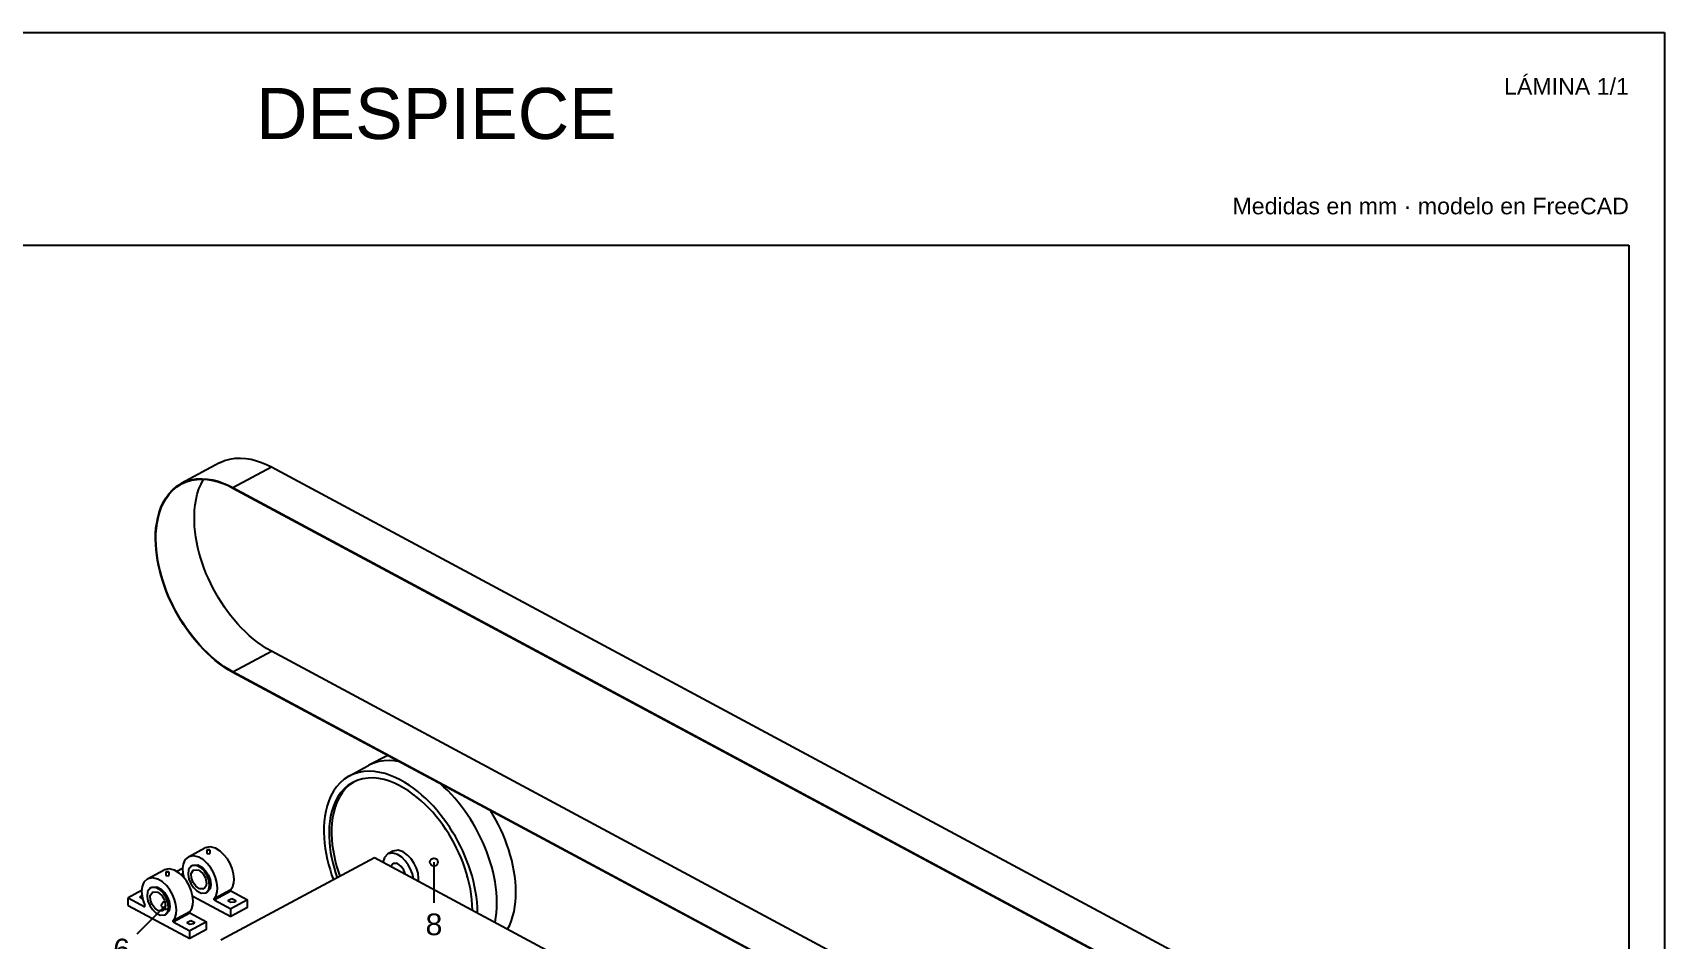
# Model space of a CAD drawing. Header units: millimetres. Extents: x 10 to 287, y 10 to 410.
# Drawn here: x 103 to 287, y 307.7 to 410 of the extents above; entities that cross this region are included whole.
import ezdxf
from ezdxf.enums import TextEntityAlignment as Align

# ---------------------------------------------------------------- set-up
doc = ezdxf.new("R2010")
doc.units = ezdxf.units.MM
doc.header["$MEASUREMENT"] = 0
doc.layers.add('DIBUJO', color=7, linetype='Continuous')
doc.layers.add('TEXTO', color=7, linetype='Continuous')
doc.styles.get("Standard").update_dxf_attribs({"font": 'arial.ttf'})

msp = doc.modelspace()

# ---------------------------------------------------------------- linework, layer by layer
at = {"layer": 'DIBUJO'}
for p, q in [((10, 410), (287, 410)), ((287, 410), (287, 10)), ((14, 386), (283, 386)), ((283, 386), (283, 144)), ((124.041, 361.457), (119.711, 359.129)), ((124.041, 361.457), (124.601, 361.706)), ((124.601, 361.706), (125.185, 361.878)), ((125.185, 361.878), (125.789, 361.976)), ((125.557, 358.667), (129.886, 360.995)), ((125.789, 361.976), (126.398, 362)), ((126.398, 362), (127.007, 361.955)), ((127.007, 361.955), (127.611, 361.857)), ((127.611, 361.857), (128.199, 361.702)), ((128.199, 361.702), (128.779, 361.506)), ((128.779, 361.506), (129.339, 361.265)), ((129.339, 361.265), (129.886, 360.995)), ((129.886, 360.995), (245.42, 298.966)), ((119.201, 358.81), (119.711, 359.129)), ((119.229, 358.757), (119.74, 359.076)), ((119.711, 359.129), (120.267, 359.382)), ((119.74, 359.076), (120.291, 359.325)), ((120.267, 359.382), (120.851, 359.553)), ((120.291, 359.325), (120.876, 359.496)), ((120.851, 359.553), (121.456, 359.651)), ((120.876, 359.496), (121.476, 359.594)), ((121.456, 359.651), (122.064, 359.672)), ((121.476, 359.594), (122.085, 359.615)), ((121.721, 358.508), (121.954, 359.071)), ((121.954, 359.071), (122.244, 359.611)), ((122.064, 359.672), (122.673, 359.631)), ((122.085, 359.615), (122.689, 359.574)), ((122.673, 359.631), (123.277, 359.529)), ((122.689, 359.574), (123.29, 359.476)), ((123.277, 359.529), (123.87, 359.378)), ((123.29, 359.476), (123.878, 359.321)), ((123.87, 359.378), (124.446, 359.178)), ((123.878, 359.321), (124.45, 359.125)), ((124.446, 359.178), (125.009, 358.941)), ((124.45, 359.125), (125.009, 358.888)), ((125.009, 358.941), (125.557, 358.667)), ((125.009, 358.888), (125.557, 358.614)), ((117.669, 356.968), (117.971, 357.491)), ((117.71, 356.923), (118.008, 357.446)), ((117.971, 357.491), (118.327, 357.977)), ((118.008, 357.446), (118.359, 357.932)), ((118.327, 357.977), (118.735, 358.422)), ((118.359, 357.932), (118.768, 358.369)), ((118.735, 358.422), (119.201, 358.81)), ((118.768, 358.369), (119.229, 358.757)), ((121.288, 356.723), (121.39, 357.327)), ((121.39, 357.327), (121.533, 357.924)), ((121.533, 357.924), (121.721, 358.508)), ((125.557, 358.667), (241.087, 296.638)), ((125.557, 358.614), (241.087, 296.589)), ((116.95, 354.668), (117.065, 355.26)), ((116.991, 354.636), (117.105, 355.228)), ((117.065, 355.26), (117.22, 355.845)), ((117.105, 355.228), (117.261, 355.808)), ((117.22, 355.845), (117.42, 356.416)), ((117.261, 355.808), (117.461, 356.376)), ((117.42, 356.416), (117.669, 356.968)), ((117.461, 356.376), (117.71, 356.923)), ((121.198, 355.501), (121.227, 356.114)), ((121.198, 354.889), (121.198, 355.501)), ((121.227, 356.114), (121.288, 356.723)), ((116.819, 352.863), (116.828, 353.467)), ((116.828, 353.467), (116.873, 354.072)), ((116.86, 352.842), (116.873, 353.443)), ((116.873, 354.072), (116.95, 354.668)), ((116.873, 353.443), (116.918, 354.043)), ((116.918, 354.043), (116.991, 354.636)), ((121.231, 354.28), (121.198, 354.889)), ((121.288, 353.672), (121.231, 354.28)), ((121.37, 353.063), (121.288, 353.672)), ((116.836, 352.258), (116.819, 352.863)), ((116.881, 351.658), (116.836, 352.258)), ((116.881, 352.242), (116.86, 352.842)), ((116.922, 351.641), (116.881, 352.242)), ((116.95, 351.057), (116.881, 351.658)), ((116.991, 351.045), (116.922, 351.641)), ((121.476, 352.458), (121.37, 353.063)), ((121.607, 351.862), (121.476, 352.458)), ((121.754, 351.266), (121.607, 351.862)), ((117.044, 350.461), (116.95, 351.057)), ((117.085, 350.449), (116.991, 351.045)), ((117.159, 349.869), (117.044, 350.461)), ((117.199, 349.861), (117.085, 350.449)), ((117.293, 349.281), (117.159, 349.869)), ((117.338, 349.272), (117.199, 349.861)), ((121.925, 350.677), (121.754, 351.266)), ((122.113, 350.097), (121.925, 350.677)), ((122.322, 349.522), (122.113, 350.097)), ((117.453, 348.696), (117.293, 349.281)), ((117.493, 348.692), (117.338, 349.272)), ((117.628, 348.116), (117.453, 348.696)), ((117.665, 348.116), (117.493, 348.692)), ((117.82, 347.545), (117.628, 348.116)), ((117.861, 347.549), (117.665, 348.116)), ((122.546, 348.95), (122.322, 349.522)), ((122.791, 348.39), (122.546, 348.95)), ((123.049, 347.835), (122.791, 348.39)), ((118.033, 346.981), (117.82, 347.545)), ((118.069, 346.985), (117.861, 347.549)), ((118.261, 346.421), (118.033, 346.981)), ((118.298, 346.429), (118.069, 346.985)), ((118.506, 345.87), (118.261, 346.421)), ((118.543, 345.878), (118.298, 346.429)), ((123.326, 347.287), (123.049, 347.835)), ((123.616, 346.748), (123.326, 347.287)), ((123.927, 346.221), (123.616, 346.748)), ((124.249, 345.702), (123.927, 346.221)), ((118.768, 345.323), (118.506, 345.87)), ((118.801, 345.339), (118.543, 345.878)), ((119.046, 344.787), (118.768, 345.323)), ((119.078, 344.804), (118.801, 345.339)), ((119.336, 344.256), (119.046, 344.787)), ((119.368, 344.277), (119.078, 344.804)), ((119.646, 343.738), (119.336, 344.256)), ((119.675, 343.762), (119.368, 344.277)), ((124.588, 345.192), (124.249, 345.702)), ((124.944, 344.693), (124.588, 345.192)), ((125.311, 344.203), (124.944, 344.693)), ((125.7, 343.73), (125.311, 344.203)), ((119.969, 343.227), (119.646, 343.738)), ((119.997, 343.252), (119.675, 343.762)), ((120.308, 342.729), (119.969, 343.227)), ((120.332, 342.753), (119.997, 343.252)), ((120.659, 342.239), (120.308, 342.729)), ((120.684, 342.267), (120.332, 342.753)), ((126.1, 343.268), (125.7, 343.73)), ((126.516, 342.819), (126.1, 343.268)), ((126.949, 342.386), (126.516, 342.819)), ((127.399, 341.969), (126.949, 342.386)), ((121.027, 341.757), (120.659, 342.239)), ((121.051, 341.789), (120.684, 342.267)), ((121.411, 341.291), (121.027, 341.757)), ((121.431, 341.324), (121.051, 341.789)), ((121.811, 340.838), (121.411, 341.291)), ((121.827, 340.874), (121.431, 341.324)), ((122.223, 340.396), (121.811, 340.838)), ((122.24, 340.433), (121.827, 340.874)), ((127.864, 341.569), (127.399, 341.969)), ((128.342, 341.189), (127.864, 341.569)), ((128.841, 340.833), (128.342, 341.189)), ((129.355, 340.503), (128.841, 340.833)), ((129.886, 340.196), (129.355, 340.503)), ((122.652, 339.972), (122.223, 340.396)), ((122.665, 340.012), (122.24, 340.433)), ((123.094, 339.559), (122.652, 339.972)), ((123.106, 339.604), (122.665, 340.012)), ((123.555, 339.171), (123.094, 339.559)), ((123.563, 339.216), (123.106, 339.604)), ((124.033, 338.795), (123.555, 339.171)), ((124.037, 338.844), (123.563, 339.216)), ((124.523, 338.448), (124.033, 338.795)), ((124.527, 338.493), (124.037, 338.844)), ((125.557, 337.872), (129.886, 340.196)), ((245.42, 278.167), (129.886, 340.196)), ((125.03, 338.117), (124.523, 338.448)), ((125.034, 338.17), (124.527, 338.493)), ((125.557, 337.819), (125.03, 338.117)), ((125.557, 337.872), (125.034, 338.17)), ((241.087, 275.843), (125.557, 337.872)), ((241.087, 275.79), (125.557, 337.819)), ((143.01, 328.449), (140.886, 327.354)), ((142.005, 327.75), (141.434, 327.591)), ((142.59, 327.84), (142.005, 327.75)), ((143.186, 327.861), (142.59, 327.84)), ((143.778, 327.82), (143.186, 327.861)), ((144.362, 327.722), (143.778, 327.82)), ((138.105, 325.757), (137.647, 325.357)), ((138.615, 326.088), (138.105, 325.757)), ((138.615, 326.088), (140.76, 327.285)), ((139.158, 326.345), (138.615, 326.088)), ((139.734, 326.525), (139.158, 326.345)), ((140.204, 325.81), (139.62, 325.647)), ((140.331, 326.631), (139.734, 326.525)), ((140.805, 325.892), (140.204, 325.81)), ((140.935, 326.66), (140.331, 326.631)), ((140.886, 327.354), (140.76, 327.285)), ((141.413, 325.9), (140.805, 325.892)), ((141.434, 327.591), (140.886, 327.354)), ((141.536, 326.627), (140.935, 326.66)), ((142.018, 325.839), (141.413, 325.9)), ((142.136, 326.533), (141.536, 326.627)), ((142.614, 325.712), (142.018, 325.839)), ((142.72, 326.39), (142.136, 326.533)), ((143.296, 326.198), (142.72, 326.39)), ((143.852, 325.969), (143.296, 326.198)), ((144.395, 325.704), (143.852, 325.969)), ((136.896, 324.409), (136.606, 323.878)), ((137.243, 324.907), (136.896, 324.409)), ((137.647, 325.357), (137.243, 324.907)), ((137.725, 324.266), (137.39, 323.784)), ((137.876, 324.238), (137.553, 323.719)), ((138.121, 324.707), (137.725, 324.266)), ((138.264, 324.711), (137.876, 324.238)), ((138.566, 325.087), (138.121, 324.707)), ((138.709, 325.128), (138.264, 324.711)), ((139.064, 325.402), (138.566, 325.087)), ((139.207, 325.475), (138.709, 325.128)), ((139.62, 325.647), (139.064, 325.402)), ((143.194, 325.541), (142.614, 325.712)), ((143.762, 325.32), (143.194, 325.541)), ((144.309, 325.059), (143.762, 325.32)), ((144.844, 324.764), (144.309, 325.059)), ((144.922, 325.41), (144.395, 325.704)), ((145.359, 324.442), (144.844, 324.764)), ((145.432, 325.083), (144.922, 325.41)), ((145.853, 324.091), (145.359, 324.442)), ((145.927, 324.736), (145.432, 325.083)), ((146.335, 323.715), (145.853, 324.091)), ((146.405, 324.364), (145.927, 324.736)), ((146.866, 323.976), (146.405, 324.364)), ((147.311, 323.568), (146.866, 323.976)), ((149.354, 324.883), (148.917, 325.275)), ((149.778, 324.474), (149.354, 324.883)), ((150.191, 324.05), (149.778, 324.474)), ((150.583, 323.613), (150.191, 324.05)), ((136.025, 322.158), (135.919, 321.558)), ((136.173, 322.747), (136.025, 322.158)), ((136.365, 323.319), (136.173, 322.747)), ((136.606, 323.878), (136.365, 323.319)), ((136.699, 322.167), (136.565, 321.591)), ((136.879, 322.726), (136.699, 322.167)), ((137.108, 323.27), (136.879, 322.726)), ((137.071, 322.6), (136.912, 322.011)), ((137.284, 323.171), (137.071, 322.6)), ((137.39, 323.784), (137.108, 323.27)), ((137.553, 323.719), (137.284, 323.171)), ((146.797, 323.323), (146.335, 323.715)), ((147.242, 322.906), (146.797, 323.323)), ((147.667, 322.473), (147.242, 322.906)), ((147.744, 323.143), (147.311, 323.568)), ((148.079, 322.028), (147.667, 322.473)), ((148.157, 322.706), (147.744, 323.143)), ((148.557, 322.252), (148.157, 322.706)), ((148.941, 321.783), (148.557, 322.252)), ((150.963, 323.163), (150.583, 323.613)), ((151.331, 322.702), (150.963, 323.163)), ((151.682, 322.228), (151.331, 322.702)), ((152.021, 321.746), (151.682, 322.228)), ((154.917, 321.701), (154.602, 322.224)), ((135.813, 320.349), (135.809, 319.744)), ((135.85, 320.958), (135.813, 320.349)), ((135.919, 321.558), (135.85, 320.958)), ((136.414, 320.427), (136.389, 319.838)), ((136.471, 321.011), (136.414, 320.427)), ((136.565, 321.591), (136.471, 321.011)), ((136.72, 320.802), (136.679, 320.194)), ((136.793, 321.411), (136.72, 320.802)), ((136.912, 322.011), (136.793, 321.411)), ((148.471, 321.562), (148.079, 322.028)), ((148.851, 321.088), (148.471, 321.562)), ((149.211, 320.598), (148.851, 321.088)), ((149.309, 321.305), (148.941, 321.783)), ((149.558, 320.1), (149.211, 320.598)), ((149.664, 320.815), (149.309, 321.305)), ((150.003, 320.316), (149.664, 320.815)), ((150.326, 319.806), (150.003, 320.316)), ((152.344, 321.252), (152.021, 321.746)), ((152.654, 320.749), (152.344, 321.252)), ((152.948, 320.239), (152.654, 320.749)), ((153.226, 319.72), (152.948, 320.239)), ((155.215, 321.166), (154.917, 321.701)), ((155.497, 320.627), (155.215, 321.166)), ((155.762, 320.075), (155.497, 320.627)), ((135.809, 319.744), (135.838, 319.14)), ((135.838, 319.14), (135.887, 318.535)), ((135.887, 318.535), (135.964, 317.931)), ((136.389, 319.838), (136.393, 319.25)), ((136.393, 319.25), (136.43, 318.662)), ((136.43, 318.662), (136.487, 318.078)), ((136.679, 320.194), (136.679, 319.585)), ((136.679, 319.585), (136.704, 318.972)), ((136.704, 318.972), (136.761, 318.364)), ((149.889, 319.585), (149.558, 320.1)), ((150.199, 319.066), (149.889, 319.585)), ((150.493, 318.535), (150.199, 319.066)), ((150.636, 319.287), (150.326, 319.806)), ((150.771, 317.992), (150.493, 318.535)), ((150.926, 318.756), (150.636, 319.287)), ((151.204, 318.221), (150.926, 318.756)), ((153.491, 319.193), (153.226, 319.72)), ((153.741, 318.662), (153.491, 319.193)), ((153.973, 318.119), (153.741, 318.662)), ((156.016, 319.516), (155.762, 320.075)), ((156.249, 318.952), (156.016, 319.516)), ((156.461, 318.38), (156.249, 318.952)), ((120.144, 316.656), (119.94, 316.187)), ((120.52, 317), (120.144, 316.656)), ((120.52, 317), (122.399, 318.008)), ((121.108, 317.118), (120.52, 317)), ((121.697, 316.967), (121.108, 317.118)), ((122.215, 316.648), (121.697, 316.967)), ((122.661, 316.24), (122.215, 316.648)), ((122.987, 318.127), (122.399, 318.008)), ((122.942, 317.804), (122.616, 317.804)), ((122.616, 317.804), (122.893, 317.743)), ((122.616, 317.804), (122.616, 317.396)), ((122.616, 317.396), (122.893, 317.335)), ((122.893, 317.743), (122.942, 317.804)), ((122.893, 317.335), (122.942, 317.396)), ((122.942, 317.804), (122.942, 317.396)), ((123.571, 317.972), (122.987, 318.127)), ((124.094, 317.657), (123.571, 317.972)), ((124.539, 317.245), (124.094, 317.657)), ((141.503, 316.897), (124.176, 307.593)), ((124.919, 316.771), (124.539, 317.245)), ((125.23, 316.248), (124.919, 316.771)), ((135.964, 317.931), (136.066, 317.335)), ((136.066, 317.335), (136.189, 316.738)), ((136.189, 316.738), (136.332, 316.15)), ((136.487, 318.078), (136.573, 317.494)), ((136.573, 317.494), (136.683, 316.918)), ((136.683, 316.918), (136.814, 316.342)), ((136.761, 318.364), (136.847, 317.759)), ((136.847, 317.759), (136.953, 317.159)), ((136.953, 317.159), (137.088, 316.563)), ((137.088, 316.563), (137.243, 315.97)), ((239.706, 264.173), (141.503, 316.897)), ((142.634, 316.926), (142.467, 316.379)), ((143.027, 317.33), (142.634, 316.926)), ((143.603, 317.641), (143.027, 317.33)), ((143.574, 317.433), (143.027, 317.33)), ((144.113, 317.273), (143.574, 317.433)), ((144.187, 317.739), (143.603, 317.641)), ((144.583, 316.967), (144.113, 317.273)), ((144.754, 317.551), (144.187, 317.739)), ((144.987, 316.571), (144.583, 316.967)), ((145.249, 317.204), (144.754, 317.551)), ((145.322, 316.117), (144.987, 316.571)), ((145.661, 316.767), (145.249, 317.204)), ((145.996, 316.268), (145.661, 316.767)), ((151.032, 317.445), (150.771, 317.992)), ((151.278, 316.885), (151.032, 317.445)), ((151.465, 317.674), (151.204, 318.221)), ((151.502, 316.322), (151.278, 316.885)), ((151.711, 317.122), (151.465, 317.674)), ((151.939, 316.563), (151.711, 317.122)), ((152.152, 315.995), (151.939, 316.563)), ((154.19, 317.571), (153.973, 318.119)), ((154.394, 317.016), (154.19, 317.571)), ((154.578, 316.456), (154.394, 317.016)), ((156.661, 317.8), (156.461, 318.38)), ((156.837, 317.216), (156.661, 317.8)), ((156.996, 316.628), (156.837, 317.216)), ((157.135, 316.032), (156.996, 316.628)), ((115.9, 314.516), (117.779, 315.525)), ((118.368, 315.648), (117.779, 315.525)), ((118.319, 315.325), (117.992, 315.325)), ((117.992, 315.325), (118.274, 315.264)), ((117.992, 315.325), (117.992, 314.916)), ((117.992, 314.916), (118.274, 314.851)), ((118.274, 315.264), (118.319, 315.325)), ((118.274, 314.851), (118.319, 314.916)), ((118.319, 315.325), (118.319, 314.916)), ((118.952, 315.492), (118.368, 315.648)), ((119.47, 315.178), (118.952, 315.492)), ((119.871, 315.68), (119.238, 315.341)), ((119.92, 314.765), (119.47, 315.178)), ((119.687, 314.994), (119.903, 315.141)), ((119.94, 316.187), (119.871, 315.68)), ((119.871, 315.68), (119.899, 315.17)), ((119.899, 315.17), (120.006, 314.667)), ((120.296, 314.287), (119.92, 314.765)), ((120.557, 315.566), (120.492, 315.027)), ((120.492, 315.027), (120.59, 314.492)), ((120.888, 315.983), (120.557, 315.566)), ((120.851, 315.125), (121.121, 315.55)), ((120.871, 314.61), (120.851, 315.125)), ((120.888, 315.983), (121.027, 316.056)), ((121.435, 316.023), (120.888, 315.983)), ((120.961, 316.015), (121.027, 316.056)), ((121.027, 316.056), (121.574, 316.101)), ((121.121, 315.55), (121.697, 315.505)), ((121.933, 315.766), (121.435, 316.023)), ((121.574, 316.101), (122.072, 315.84)), ((121.697, 315.505), (122.15, 315.112)), ((122.33, 315.37), (121.933, 315.766)), ((122.072, 315.84), (122.469, 315.443)), ((122.15, 315.112), (122.448, 314.594)), ((122.632, 314.896), (122.33, 315.37)), ((122.469, 315.443), (122.771, 314.974)), ((122.836, 314.373), (122.632, 314.896)), ((123.04, 315.762), (122.661, 316.24)), ((122.771, 314.974), (122.975, 314.451)), ((123.351, 315.239), (123.04, 315.762)), ((123.592, 314.68), (123.351, 315.239)), ((125.467, 315.688), (125.23, 316.248)), ((125.626, 315.1), (125.467, 315.688)), ((125.687, 314.496), (125.626, 315.1)), ((136.332, 316.15), (136.499, 315.566)), ((136.499, 315.566), (136.679, 314.986)), ((136.679, 314.986), (136.883, 314.414)), ((136.814, 316.342), (136.965, 315.774)), ((136.965, 315.774), (137.137, 315.211)), ((137.137, 315.211), (137.324, 314.651)), ((137.243, 315.97), (137.418, 315.386)), ((137.418, 315.386), (137.614, 314.806)), ((143.607, 316.248), (143.353, 315.905)), ((144.113, 316.24), (143.607, 316.248)), ((144.534, 315.929), (144.113, 316.24)), ((144.836, 315.505), (144.534, 315.929)), ((145.016, 315.01), (144.836, 315.505)), ((145.592, 315.619), (145.322, 316.117)), ((145.788, 315.092), (145.592, 315.619)), ((145.902, 314.537), (145.788, 315.092)), ((146.258, 315.725), (145.996, 316.268)), ((146.429, 315.149), (146.258, 315.725)), ((146.494, 314.549), (146.429, 315.149)), ((148.226, 316.411), (148.226, 311.811)), ((151.711, 315.75), (151.502, 316.322)), ((151.894, 315.17), (151.711, 315.75)), ((152.062, 314.586), (151.894, 315.17)), ((152.344, 315.423), (152.152, 315.995)), ((152.519, 314.843), (152.344, 315.423)), ((152.675, 314.259), (152.519, 314.843)), ((154.745, 315.893), (154.578, 316.456)), ((154.892, 315.321), (154.745, 315.893)), ((155.019, 314.745), (154.892, 315.321)), ((155.129, 314.165), (155.019, 314.745)), ((157.249, 315.431), (157.135, 316.032)), ((157.343, 314.827), (157.249, 315.431)), ((157.413, 314.218), (157.343, 314.827)), ((115.251, 313.201), (113.736, 312.388)), ((115.304, 313.646), (115.247, 313.103)), ((115.247, 313.103), (115.3, 312.564)), ((115.508, 314.148), (115.304, 313.646)), ((115.9, 314.516), (115.508, 314.148)), ((115.933, 313.082), (115.868, 312.543)), ((116.489, 314.639), (115.9, 314.516)), ((116.268, 313.499), (115.933, 313.082)), ((116.227, 312.645), (116.501, 313.07)), ((116.268, 313.499), (116.407, 313.577)), ((116.815, 313.544), (116.268, 313.499)), ((116.338, 313.532), (116.407, 313.577)), ((116.407, 313.577), (116.954, 313.617)), ((117.073, 314.483), (116.489, 314.639)), ((116.501, 313.07), (117.077, 313.025)), ((117.31, 313.287), (116.815, 313.544)), ((116.954, 313.617), (117.449, 313.36)), ((117.596, 314.169), (117.073, 314.483)), ((117.077, 313.025), (117.53, 312.633)), ((117.71, 312.89), (117.31, 313.287)), ((117.449, 313.36), (117.845, 312.964)), ((118.041, 313.756), (117.596, 314.169)), ((118.012, 312.417), (117.71, 312.89)), ((117.845, 312.964), (118.151, 312.49)), ((118.421, 313.283), (118.041, 313.756)), ((118.731, 312.76), (118.421, 313.283)), ((119.997, 314.7), (119.973, 314.704)), ((120.606, 313.765), (120.296, 314.287)), ((120.59, 314.492), (120.798, 313.985)), ((120.847, 313.205), (120.606, 313.765)), ((120.798, 313.985), (121.1, 313.532)), ((121.006, 312.621), (120.847, 313.205)), ((121.055, 314.124), (120.871, 314.61)), ((121.358, 313.703), (121.055, 314.124)), ((121.1, 313.532), (121.496, 313.156)), ((121.778, 313.401), (121.358, 313.703)), ((121.496, 313.156), (121.978, 312.911)), ((122.281, 313.389), (121.778, 313.401)), ((121.978, 312.911), (122.513, 312.96)), ((122.505, 313.658), (122.281, 313.389)), ((122.448, 314.594), (122.567, 314.006)), ((122.567, 314.006), (122.505, 313.658)), ((122.513, 312.96), (122.828, 313.332)), ((122.513, 312.96), (122.652, 313.033)), ((122.652, 313.033), (122.579, 313.001)), ((122.967, 313.405), (122.652, 313.033)), ((122.828, 313.332), (122.914, 313.818)), ((122.914, 313.818), (122.836, 314.373)), ((123.053, 313.895), (122.967, 313.405)), ((122.975, 314.451), (123.053, 313.895)), ((123.428, 312.302), (125.303, 313.311)), ((123.428, 312.147), (125.303, 313.156)), ((123.751, 314.091), (123.592, 314.68)), ((123.653, 312.658), (123.776, 313.066)), ((123.808, 313.487), (123.751, 314.091)), ((123.776, 313.066), (123.808, 313.487)), ((125.303, 313.311), (125.532, 313.667)), ((125.303, 313.156), (125.303, 313.311)), ((125.303, 313.156), (127.199, 312.139)), ((125.532, 313.667), (125.65, 314.071)), ((125.65, 314.071), (125.687, 314.496)), ((146.474, 314.23), (146.494, 314.549)), ((152.205, 313.997), (152.062, 314.586)), ((152.327, 313.401), (152.205, 313.997)), ((152.425, 312.801), (152.327, 313.401)), ((152.809, 313.671), (152.675, 314.259)), ((152.924, 313.078), (152.809, 313.671)), ((153.014, 312.482), (152.924, 313.078)), ((155.215, 313.585), (155.129, 314.165)), ((155.281, 312.997), (155.215, 313.585)), ((155.321, 312.408), (155.281, 312.997)), ((157.458, 313.609), (157.413, 314.218)), ((157.47, 313.001), (157.458, 313.609)), ((157.458, 312.457), (157.47, 313.001)), ((113.736, 312.388), (115.631, 311.371)), ((113.736, 311.526), (113.736, 312.388)), ((113.736, 311.526), (120.7, 307.789)), ((117.947, 311.522), (114.694, 308.269)), ((115.051, 312.449), (115.284, 312.662)), ((115.378, 312.221), (115.051, 312.449)), ((115.3, 312.564), (115.431, 312.033)), ((115.431, 312.033), (115.631, 311.526)), ((115.631, 311.371), (115.631, 311.526)), ((115.868, 312.543), (115.966, 312.008)), ((115.966, 312.008), (116.178, 311.506)), ((116.178, 311.506), (116.48, 311.052)), ((116.252, 312.131), (116.227, 312.645)), ((116.436, 311.645), (116.252, 312.131)), ((116.738, 311.224), (116.436, 311.645)), ((116.48, 311.052), (116.873, 310.672)), ((117.154, 310.918), (116.738, 311.224)), ((117.53, 312.633), (117.828, 312.11)), ((117.886, 311.175), (117.661, 310.909)), ((117.828, 312.11), (117.947, 311.522)), ((117.947, 311.522), (117.886, 311.175)), ((118.212, 311.894), (118.012, 312.417)), ((118.151, 312.49), (118.351, 311.967)), ((118.208, 310.848), (118.294, 311.338)), ((118.294, 311.338), (118.212, 311.894)), ((118.433, 311.412), (118.347, 310.926)), ((118.351, 311.967), (118.433, 311.412)), ((118.968, 312.2), (118.731, 312.76)), ((119.127, 311.612), (118.968, 312.2)), ((119.189, 311.007), (119.127, 311.612)), ((120.684, 310.828), (120.912, 311.187)), ((120.912, 311.187), (121.031, 311.592)), ((121.063, 312.012), (121.006, 312.621)), ((121.01, 312.584), (125.32, 310.272)), ((121.031, 311.592), (121.063, 312.012)), ((123.428, 312.302), (123.653, 312.658)), ((123.428, 312.147), (123.428, 312.302)), ((123.428, 312.147), (125.32, 311.134)), ((124.985, 312.078), (125.434, 312.319)), ((125.324, 311.845), (124.985, 312.078)), ((127.199, 312.139), (125.32, 311.134)), ((127.199, 311.277), (125.32, 310.272)), ((125.32, 310.272), (125.32, 311.134)), ((125.753, 311.906), (125.324, 311.845)), ((125.434, 312.319), (125.883, 312.078)), ((125.883, 312.078), (125.753, 311.906)), ((127.199, 311.277), (127.199, 312.139)), ((152.499, 312.196), (152.425, 312.801)), ((152.544, 311.592), (152.499, 312.196)), ((152.56, 310.983), (152.544, 311.592)), ((153.083, 311.882), (153.014, 312.482)), ((153.124, 311.277), (153.083, 311.882)), ((153.136, 310.672), (153.124, 311.277)), ((155.281, 310.701), (155.321, 311.261)), ((155.334, 311.82), (155.321, 312.408)), ((155.321, 311.261), (155.334, 311.82)), ((157.262, 310.852), (157.356, 311.383)), ((157.356, 311.383), (157.421, 311.922)), ((157.421, 311.922), (157.458, 312.457)), ((116.873, 310.672), (117.359, 310.431)), ((117.661, 310.909), (117.154, 310.918)), ((117.359, 310.431), (117.89, 310.476)), ((117.89, 310.476), (118.208, 310.848)), ((117.89, 310.476), (118.029, 310.554)), ((118.029, 310.554), (117.959, 310.521)), ((118.347, 310.926), (118.029, 310.554)), ((118.805, 309.823), (120.684, 310.828)), ((118.805, 309.668), (120.684, 310.677)), ((118.805, 309.823), (119.033, 310.178)), ((118.805, 309.668), (118.805, 309.823)), ((118.805, 309.668), (120.7, 308.651)), ((119.033, 310.178), (119.152, 310.583)), ((119.152, 310.583), (119.189, 311.007)), ((120.365, 309.598), (120.814, 309.839)), ((120.7, 309.365), (120.365, 309.598)), ((120.684, 310.677), (120.684, 310.828)), ((120.684, 310.677), (122.575, 309.659)), ((122.575, 309.659), (120.7, 308.651)), ((121.133, 309.427), (120.7, 309.365)), ((120.814, 309.839), (121.264, 309.598)), ((121.264, 309.598), (121.133, 309.427)), ((122.575, 308.798), (122.575, 309.659)), ((152.56, 310.962), (152.56, 310.983)), ((153.136, 310.652), (153.136, 310.672)), ((155.109, 309.594), (155.211, 310.146)), ((155.211, 310.146), (155.281, 310.701)), ((156.534, 308.826), (156.775, 309.312)), ((156.775, 309.312), (156.972, 309.815)), ((156.972, 309.815), (157.135, 310.329)), ((157.135, 310.329), (157.262, 310.852)), ((122.575, 308.798), (120.7, 307.789)), ((120.7, 307.789), (120.7, 308.651))]:
    msp.add_line(p, q, dxfattribs=at)
for centre in [(148.226, 316.411), (117.947, 311.522)]:
    msp.add_circle(centre, 0.45, dxfattribs=at)

# ---------------------------------------------------------------- texts
at = {"layer": 'TEXTO'}
for s, p in [('LÁMINA 1/1', (283, 403)), ('Medidas en mm · modelo en FreeCAD', (283, 389.5))]:
    msp.add_text(s, height=1.87, dxfattribs=at).set_placement(p, align=Align.RIGHT)
for s, height, p in [('DESPIECE', 5.76, (148.5, 398)), ('8', 2.45, (148.226, 308.161)), ('6', 2.45, (112.997, 305.322))]:
    msp.add_text(s, height=height, dxfattribs=at).set_placement(p, align=Align.CENTER)

doc.saveas('drawing.dxf')
